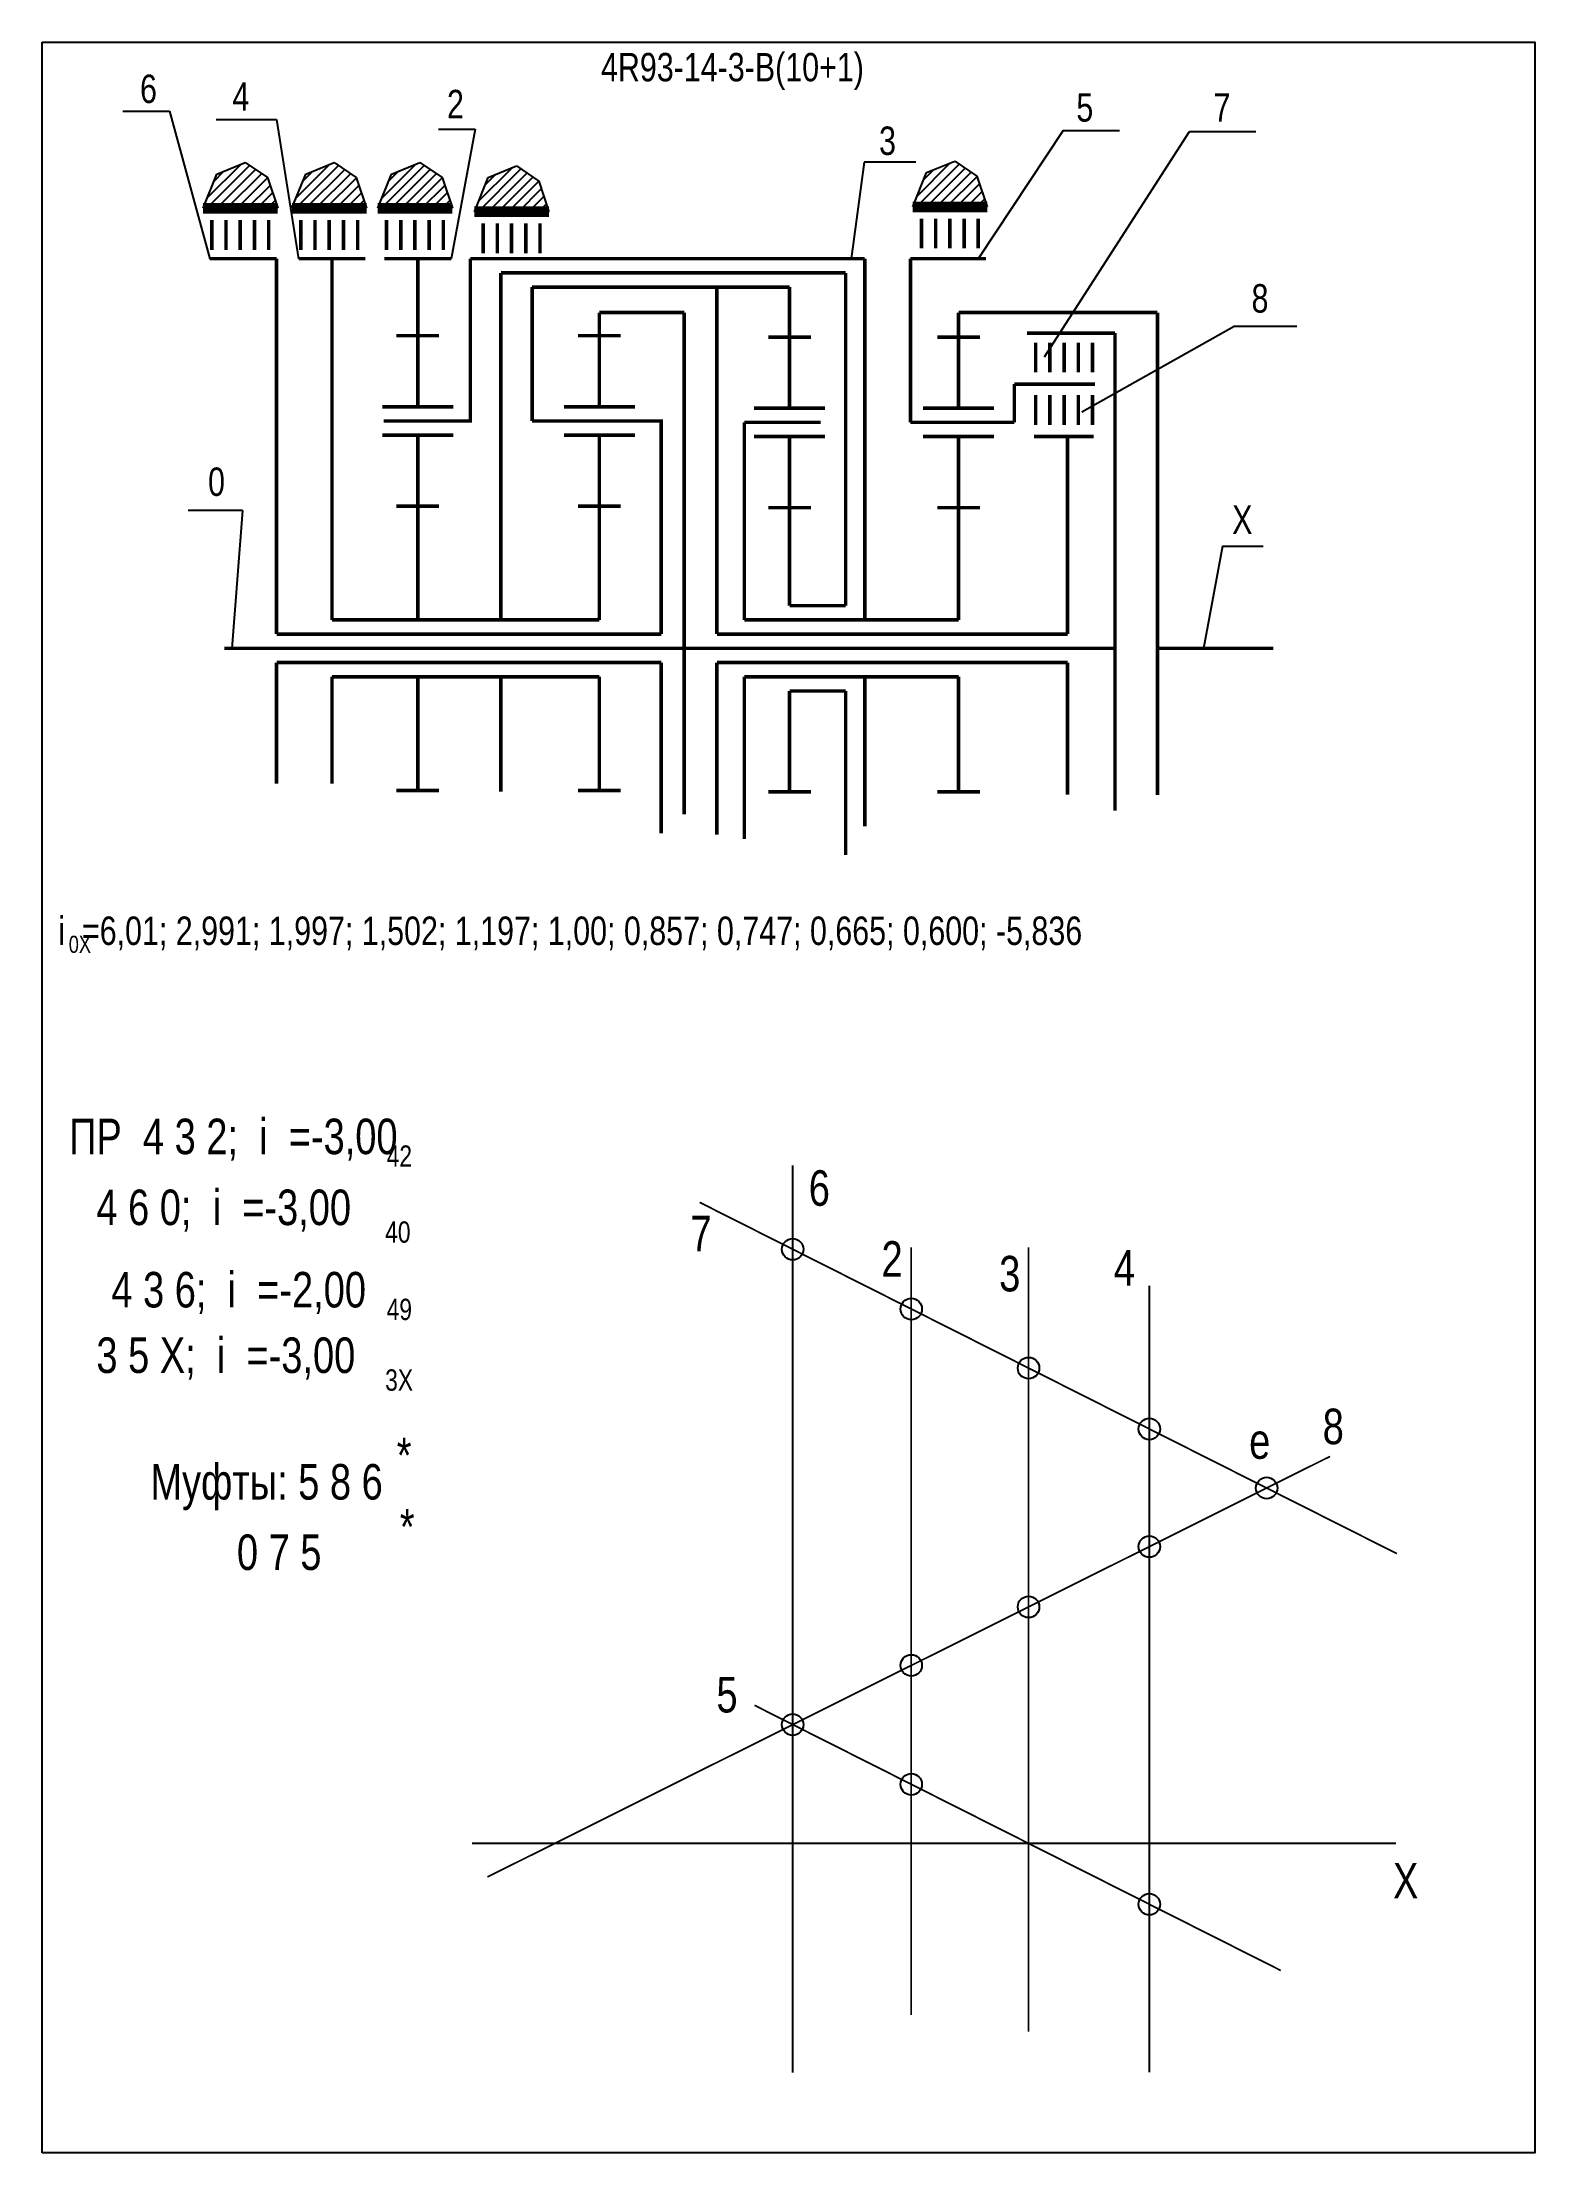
# Model space of a CAD drawing. Extents: x -352 to -142, y 153 to 450.
import ezdxf

# ---------------------------------------------------------------- set-up
doc = ezdxf.new("R2010")
doc.units = 0
doc.header["$LTSCALE"] = 15
doc.layers.get('DEFPOINTS').update_dxf_attribs({"linetype": 'CONTINUOUS'})
doc.layers.add('DIM', color=92, linetype='CONTINUOUS')
doc.layers.add('MAIN', color=5, linetype='CONTINUOUS')
doc.styles.add('AMK', font='amk.shx', dxfattribs={"width": 0.8})

msp = doc.modelspace()

# ---------------------------------------------------------------- hatches: boundary and pattern name
at = {"layer": 'DIM'}
h = msp.add_hatch(dxfattribs=at)
h.set_pattern_fill('_USER', color=0, angle=45, style=0, pattern_type=0)
h.set_pattern_definition([(45, (-77.5599, 0.7867), (-0.7071068, 0.7071068), [])])
h.paths.add_polyline_path([(-327.86, 431.31), (-329.8, 426.49), (-319.3, 426.49), (-320.75, 430.81), (-323.87, 432.92)])
h = msp.add_hatch(dxfattribs=at)
h.set_pattern_fill('_USER', color=0, angle=45, style=0, pattern_type=0)
h.set_pattern_definition([(45, (-65.0472, 0.7867), (-0.7071068, 0.7071068), [])])
h.paths.add_polyline_path([(-315.34, 431.31), (-317.29, 426.49), (-306.79, 426.49), (-308.24, 430.81), (-311.36, 432.92)])
h = msp.add_hatch(dxfattribs=at)
h.set_pattern_fill('_USER', color=0, angle=45, style=0, pattern_type=0)
h.set_pattern_definition([(45, (-52.9791, 0.7867), (-0.7071068, 0.7071068), [])])
h.paths.add_polyline_path([(-303.27, 431.31), (-305.22, 426.49), (-294.72, 426.49), (-296.17, 430.81), (-299.29, 432.92)])
h = msp.add_hatch(dxfattribs=at)
h.set_pattern_fill('_USER', color=0, angle=45, style=0, pattern_type=0)
h.set_pattern_definition([(45, (-39.386, 0.3116), (-0.7071068, 0.7071068), [])])
h.paths.add_polyline_path([(-289.68, 430.83), (-291.63, 426.01), (-281.13, 426.01), (-282.58, 430.33), (-285.69, 432.45)])
h = msp.add_hatch(dxfattribs=at)
h.set_pattern_fill('_USER', color=0, angle=45, style=0, pattern_type=0)
h.set_pattern_definition([(45, (22.2814, 0.9941), (-0.7071068, 0.7071068), [])])
h.paths.add_polyline_path([(-228.01, 431.51), (-229.96, 426.69), (-219.46, 426.69), (-220.91, 431.01), (-224.03, 433.13)])

# ---------------------------------------------------------------- linework, layer by layer
at = {"layer": 'DEFPOINTS', "const_width": 0.25}
for points in [[(-246.84, 164.16), (-246.84, 291.8)], [(-161.84, 237.18), (-259.93, 286.61)], [(-230.16, 172.26), (-230.16, 280.3)], [(-213.66, 169.9), (-213.66, 280.26)], [(-196.66, 164.21), (-196.66, 274.9)], [(-289.78, 191.68), (-171.24, 250.86)], [(-178.17, 178.52), (-252.22, 215.84)], [(-291.98, 196.41), (-161.98, 196.41)]]:
    msp.add_lwpolyline(points, dxfattribs=at)
at = {"layer": 'DEFPOINTS'}
for centre in [(-246.84, 280.01), (-230.16, 271.6), (-213.66, 263.29), (-196.66, 254.72), (-180.16, 246.41), (-196.66, 238.17), (-213.66, 229.68), (-230.16, 221.45), (-246.84, 213.12), (-230.16, 204.72), (-196.66, 187.84)]:
    msp.add_circle(centre, 1.51, dxfattribs=at)
at = {"layer": 'DIM', "color": 0}
for p, q in [((-341.07, 440.18), (-334.51, 440.18)), ((-334.51, 440.18), (-328.87, 419.4)), ((-327.94, 438.97), (-319.47, 438.97)), ((-319.47, 438.97), (-316.36, 419.4)), ((-296.69, 437.62), (-291.51, 437.62)), ((-291.51, 437.62), (-294.88, 419.4)), ((-208.79, 437.43), (-220.73, 419.4)), ((-211.4, 405.61), (-191.03, 437.31)), ((-208.79, 437.43), (-200.84, 437.43)), ((-191.03, 437.31), (-181.68, 437.31)), ((-329.8, 426.49), (-327.86, 431.31)), ((-327.86, 431.31), (-323.87, 432.92)), ((-323.87, 432.92), (-320.75, 430.81)), ((-320.75, 430.81), (-319.3, 426.49)), ((-317.29, 426.49), (-315.34, 431.31)), ((-315.34, 431.31), (-311.36, 432.92)), ((-311.36, 432.92), (-308.24, 430.81)), ((-308.24, 430.81), (-306.79, 426.49)), ((-305.22, 426.49), (-303.27, 431.31)), ((-303.27, 431.31), (-299.29, 432.92)), ((-299.29, 432.92), (-296.17, 430.81)), ((-296.17, 430.81), (-294.72, 426.49)), ((-291.63, 426.01), (-289.68, 430.83)), ((-289.68, 430.83), (-285.69, 432.45)), ((-285.69, 432.45), (-282.58, 430.33)), ((-236.77, 432.97), (-238.61, 419.4)), ((-229.51, 432.97), (-236.77, 432.97)), ((-229.96, 426.69), (-228.01, 431.51)), ((-228.01, 431.51), (-224.03, 433.13)), ((-224.03, 433.13), (-220.91, 431.01)), ((-220.91, 431.01), (-219.46, 426.69)), ((-282.58, 430.33), (-281.13, 426.01)), ((-206.17, 397.87), (-184.71, 409.91)), ((-184.71, 409.91), (-175.9, 409.91)), ((-324.27, 383.95), (-331.88, 383.95)), ((-324.27, 383.95), (-325.77, 364.57)), ((-186.39, 378.95), (-189.05, 364.57)), ((-186.39, 378.95), (-180.67, 378.95))]:
    msp.add_line(p, q, dxfattribs=at)
at = {"layer": 'DIM', "color": 0, "const_width": 0.5}
for points in [[(-319.46, 419.4), (-319.46, 366.57)], [(-311.66, 419.4), (-311.66, 368.57)], [(-294.64, 396.57), (-292.19, 396.57), (-292.19, 419.4)], [(-292.19, 419.4), (-236.7, 419.4)], [(-236.7, 419.4), (-236.7, 368.57)], [(-230.27, 396.37), (-230.27, 419.4)], [(-230.27, 419.4), (-219.65, 419.4)], [(-287.89, 417.4), (-239.39, 417.4)], [(-287.89, 417.4), (-287.89, 368.57)], [(-239.39, 417.4), (-239.39, 370.57)], [(-283.51, 396.57), (-283.51, 415.4)], [(-283.51, 415.4), (-247.28, 415.4)], [(-257.5, 415.4), (-257.5, 366.57)], [(-262.11, 411.82), (-274.04, 411.82)], [(-262.11, 364.57), (-262.11, 411.82)], [(-223.51, 411.82), (-195.52, 411.82)], [(-195.52, 411.82), (-195.52, 343.92)], [(-213.87, 408.93), (-201.5, 408.93)], [(-201.5, 408.93), (-201.5, 341.74)], [(-215.66, 401.75), (-204.29, 401.75)], [(-215.66, 396.37), (-215.66, 401.75)], [(-268.74, 396.57), (-265.34, 396.57), (-265.34, 366.57)], [(-253.64, 396.37), (-253.64, 368.57)], [(-212.87, 394.37), (-204.49, 394.37)], [(-208.17, 394.37), (-208.17, 366.57)], [(-311.66, 368.57), (-274.04, 368.57)], [(-253.64, 368.57), (-223.51, 368.57)], [(-247.28, 370.57), (-239.39, 370.57)], [(-319.46, 366.57), (-265.34, 366.57)], [(-257.5, 366.57), (-208.17, 366.57)], [(-326.8, 364.57), (-201.5, 364.57)], [(-319.46, 362.57), (-265.34, 362.57)], [(-319.46, 362.57), (-319.46, 345.55)], [(-265.34, 362.57), (-265.34, 338.56)], [(-262.11, 364.57), (-262.11, 341.22)], [(-257.5, 362.57), (-208.17, 362.57)], [(-257.5, 362.57), (-257.5, 338.34)], [(-208.17, 362.57), (-208.17, 343.99)], [(-195.52, 364.57), (-179.21, 364.57)], [(-311.66, 360.57), (-311.66, 345.55)], [(-311.66, 360.57), (-274.04, 360.57)], [(-287.89, 360.57), (-287.89, 344.42)], [(-253.64, 360.57), (-223.51, 360.57)], [(-253.64, 360.57), (-253.64, 337.76)], [(-236.7, 360.57), (-236.7, 339.54)], [(-247.28, 358.57), (-239.39, 358.57)], [(-239.39, 358.57), (-239.39, 335.49)]]:
    msp.add_lwpolyline(points, dxfattribs=at)
at = {"layer": 'MAIN'}
for points in [[(-352.43, 152.87), (-352.43, 449.87)], [(-352.43, 449.87), (-142.43, 449.87), (-142.43, 152.87), (-352.43, 152.87)]]:
    msp.add_lwpolyline(points, dxfattribs=at)
at = {"layer": 'MAIN', "color": 0}
for points, const_width in [([(-329.8, 426.49), (-319.3, 426.49)], 1.5), ([(-320.57, 424.83), (-320.57, 420.64)], 0.5), ([(-317.29, 426.49), (-306.79, 426.49)], 1.5), ([(-308.05, 424.83), (-308.05, 420.64)], 0.5), ([(-305.22, 426.49), (-294.72, 426.49)], 1.5), ([(-295.99, 424.83), (-295.99, 420.64)], 0.5), ([(-291.63, 426.01), (-281.13, 426.01)], 1.5), ([(-229.96, 426.69), (-219.46, 426.69)], 1.5), ([(-220.73, 425.04), (-220.73, 420.84)], 0.5), ([(-282.39, 424.36), (-282.39, 420.16)], 0.5), ([(-328.87, 419.4), (-319.46, 419.4)], 0.5), ([(-316.36, 419.4), (-306.95, 419.4)], 0.5), ([(-304.29, 419.4), (-294.88, 419.4)], 0.5), ([(-299.59, 408.57), (-299.59, 419.4)], 0.5), ([(-247.28, 408.37), (-247.28, 415.4)], 0.5), ([(-274.04, 408.57), (-274.04, 411.82)], 0.5), ([(-223.51, 398.37), (-223.51, 411.82)], 0.5), ([(-299.59, 408.57), (-302.59, 408.57)], 0.5), ([(-299.59, 398.57), (-299.59, 408.57)], 0.5), ([(-299.59, 408.57), (-296.59, 408.57)], 0.5), ([(-274.04, 408.57), (-277.04, 408.57)], 0.5), ([(-274.04, 398.57), (-274.04, 408.57)], 0.5), ([(-274.04, 408.57), (-271.04, 408.57)], 0.5), ([(-247.28, 408.37), (-250.28, 408.37)], 0.5), ([(-247.28, 398.37), (-247.28, 408.37)], 0.5), ([(-247.28, 408.37), (-244.28, 408.37)], 0.5), ([(-223.51, 408.37), (-226.51, 408.37)], 0.5), ([(-223.51, 408.37), (-220.51, 408.37)], 0.5), ([(-204.66, 407.6), (-204.66, 403.4)], 0.5), ([(-204.66, 400.22), (-204.66, 396.02)], 0.5), ([(-294.64, 396.57), (-304.38, 396.57)], 0.5), ([(-268.74, 396.57), (-283.51, 396.57)], 0.5), ([(-242.9, 396.37), (-253.64, 396.37)], 0.5), ([(-215.66, 396.37), (-230.27, 396.37)], 0.5), ([(-299.59, 394.57), (-304.59, 394.57)], 0.5), ([(-299.59, 384.57), (-299.59, 394.57), (-294.59, 394.57)], 0.5), ([(-274.04, 394.57), (-279.04, 394.57)], 0.5), ([(-274.04, 384.57), (-274.04, 394.57), (-269.04, 394.57)], 0.5), ([(-247.28, 394.37), (-252.28, 394.37)], 0.5), ([(-247.28, 384.37), (-247.28, 394.37), (-242.28, 394.37)], 0.5), ([(-223.51, 394.37), (-228.51, 394.37)], 0.5), ([(-223.51, 384.37), (-223.51, 394.37), (-218.51, 394.37)], 0.5), ([(-299.59, 384.57), (-302.59, 384.57)], 0.5), ([(-299.59, 368.57), (-299.59, 384.57)], 0.5), ([(-299.59, 384.57), (-296.59, 384.57)], 0.5), ([(-274.04, 384.57), (-277.04, 384.57)], 0.5), ([(-274.04, 368.57), (-274.04, 384.57)], 0.5), ([(-274.04, 384.57), (-271.04, 384.57)], 0.5), ([(-247.28, 384.37), (-250.28, 384.37)], 0.5), ([(-247.28, 370.57), (-247.28, 384.37)], 0.5), ([(-247.28, 384.37), (-244.28, 384.37)], 0.5), ([(-223.51, 384.37), (-226.51, 384.37)], 0.5), ([(-223.51, 368.57), (-223.51, 384.37)], 0.5), ([(-223.51, 384.37), (-220.51, 384.37)], 0.5), ([(-299.59, 360.57), (-299.59, 344.57)], 0.5), ([(-274.04, 360.57), (-274.04, 344.57)], 0.5), ([(-223.51, 360.57), (-223.51, 344.37)], 0.5), ([(-247.28, 358.57), (-247.28, 344.37)], 0.5), ([(-299.59, 344.57), (-302.59, 344.57)], 0.5), ([(-299.59, 344.57), (-296.59, 344.57)], 0.5), ([(-274.04, 344.57), (-277.04, 344.57)], 0.5), ([(-274.04, 344.57), (-271.04, 344.57)], 0.5), ([(-247.28, 344.37), (-250.28, 344.37)], 0.5), ([(-247.28, 344.37), (-244.28, 344.37)], 0.5), ([(-223.51, 344.37), (-226.51, 344.37)], 0.5), ([(-223.51, 344.37), (-220.51, 344.37)], 0.5)]:
    msp.add_lwpolyline(points, dxfattribs=dict(at, const_width=const_width))
for points in [[(-328.57, 424.83, 0.5, 0.5, 0), (-328.57, 420.64, 0.5, 0.5, 0)], [(-326.57, 424.83, 0.5, 0.5, 0), (-326.57, 420.64, 0.5, 0.5, 0)], [(-324.57, 424.83, 0.5, 0.5, 0), (-324.57, 420.64, 0.5, 0.5, 0)], [(-322.57, 424.83, 0.5, 0.5, 0), (-322.57, 420.64, 0.5, 0.5, 0)], [(-316.05, 424.83, 0.5, 0.5, 0), (-316.05, 420.64, 0.5, 0.5, 0)], [(-314.05, 424.83, 0.5, 0.5, 0), (-314.05, 420.64, 0.5, 0.5, 0)], [(-312.05, 424.83, 0.5, 0.5, 0), (-312.05, 420.64, 0.5, 0.5, 0)], [(-310.05, 424.83, 0.5, 0.5, 0), (-310.05, 420.64, 0.5, 0.5, 0)], [(-303.99, 424.83, 0.5, 0.5, 0), (-303.99, 420.64, 0.5, 0.5, 0)], [(-301.99, 424.83, 0.5, 0.5, 0), (-301.99, 420.64, 0.5, 0.5, 0)], [(-299.99, 424.83, 0.5, 0.5, 0), (-299.99, 420.64, 0.5, 0.5, 0)], [(-297.99, 424.83, 0.5, 0.5, 0), (-297.99, 420.64, 0.5, 0.5, 0)], [(-228.73, 425.04, 0.5, 0.5, 0), (-228.73, 420.84, 0.5, 0.5, 0)], [(-226.73, 425.04, 0.5, 0.5, 0), (-226.73, 420.84, 0.5, 0.5, 0)], [(-224.73, 425.04, 0.5, 0.5, 0), (-224.73, 420.84, 0.5, 0.5, 0)], [(-222.73, 425.04, 0.5, 0.5, 0), (-222.73, 420.84, 0.5, 0.5, 0)], [(-290.39, 424.36, 0.5, 0.5, 0), (-290.39, 420.16, 0.5, 0.5, 0)], [(-288.39, 424.36, 0.5, 0.5, 0), (-288.39, 420.16, 0.5, 0.5, 0)], [(-286.39, 424.36, 0.5, 0.5, 0), (-286.39, 420.16, 0.5, 0.5, 0)], [(-284.39, 424.36, 0.5, 0.5, 0), (-284.39, 420.16, 0.5, 0.5, 0)], [(-212.66, 407.6, 0.5, 0.5, 0), (-212.66, 403.4, 0.5, 0.5, 0)], [(-210.66, 407.6, 0.5, 0.5, 0), (-210.66, 403.4, 0.5, 0.5, 0)], [(-208.66, 407.6, 0.5, 0.5, 0), (-208.66, 403.4, 0.5, 0.5, 0)], [(-206.66, 407.6, 0.5, 0.5, 0), (-206.66, 403.4, 0.5, 0.5, 0)], [(-294.59, 398.57, 0.5, 0.5, 0), (-304.59, 398.57, 0.5, 0.5, 0)], [(-269.04, 398.57, 0.5, 0.5, 0), (-279.04, 398.57, 0.5, 0.5, 0)], [(-242.28, 398.37, 0.5, 0.5, 0), (-252.28, 398.37, 0.5, 0.5, 0)], [(-218.51, 398.37, 0.5, 0.5, 0), (-228.51, 398.37, 0.5, 0.5, 0)], [(-212.66, 400.22, 0.5, 0.5, 0), (-212.66, 396.02, 0.5, 0.5, 0)], [(-210.66, 400.22, 0.5, 0.5, 0), (-210.66, 396.02, 0.5, 0.5, 0)], [(-208.66, 400.22, 0.5, 0.5, 0), (-208.66, 396.02, 0.5, 0.5, 0)], [(-206.66, 400.22, 0.5, 0.5, 0), (-206.66, 396.02, 0.5, 0.5, 0)]]:
    msp.add_lwpolyline(points, format="xyseb", dxfattribs=at)

# ---------------------------------------------------------------- texts
at = {"layer": 'DIM', "color": 0, "style": 'AMK', "width": 0.8}
for s, height, p in [('4R93-14-3-B(10+1)', 4, (-273.81, 444.36)), ('6', 4, (-338.67, 441.31)), ('4', 4, (-325.67, 440.23)), ('2', 4, (-295.48, 439.16)), ('5', 4, (-206.93, 438.69)), ('7', 4, (-187.63, 438.67)), ('3', 4, (-234.69, 434)), ('8', 4, (-182.28, 411.82)), ('0', 4, (-329.1, 386.02)), ('X', 4, (-185.01, 380.68)), ('i  =6,01; 2,991; 1,997; 1,502; 1,197; 1,00; 0,857; 0,747; 0,665; 0,600; -5,836', 4, (-350.17, 322.83)), ('0X', 2.4, (-348.7, 321.72)), ('ПР  4 3 2;  i  =-3,00', 5, (-348.65, 293.39)), ('42', 3, (-303.97, 291.62)), ('6', 5, (-244.58, 286.13)), ('     4 6 0;  i  =-3,00', 5, (-352.24, 283.41)), ('40', 3, (-304.18, 280.93)), ('7', 5, (-261.22, 279.74)), ('2', 5, (-234.34, 276.15)), ('4', 5, (-201.65, 274.91)), ('    4 3 6;  i  =-2,00', 5, (-348.65, 271.82)), ('3', 5, (-217.79, 274.08)), ('49', 3, (-303.97, 270.05)), ('     3 5 X;  i  =-3,00', 5, (-352.24, 262.6)), ('3X', 3, (-304.18, 260.11)), ('8', 5, (-172.27, 252.58)), ('*', 5, (-302.55, 248.52)), ('e', 5, (-182.62, 250.52)), ('Муфты: 5 8 6', 5, (-337.21, 244.79)), ('*', 5, (-302.12, 238.45)), ('       0 7 5', 5, (-335.44, 234.88)), ('5', 5, (-257.57, 214.83)), ('X', 5, (-162.38, 188.65))]:
    msp.add_text(s, height=height, dxfattribs=at).set_placement(p)

doc.saveas('drawing.dxf')
